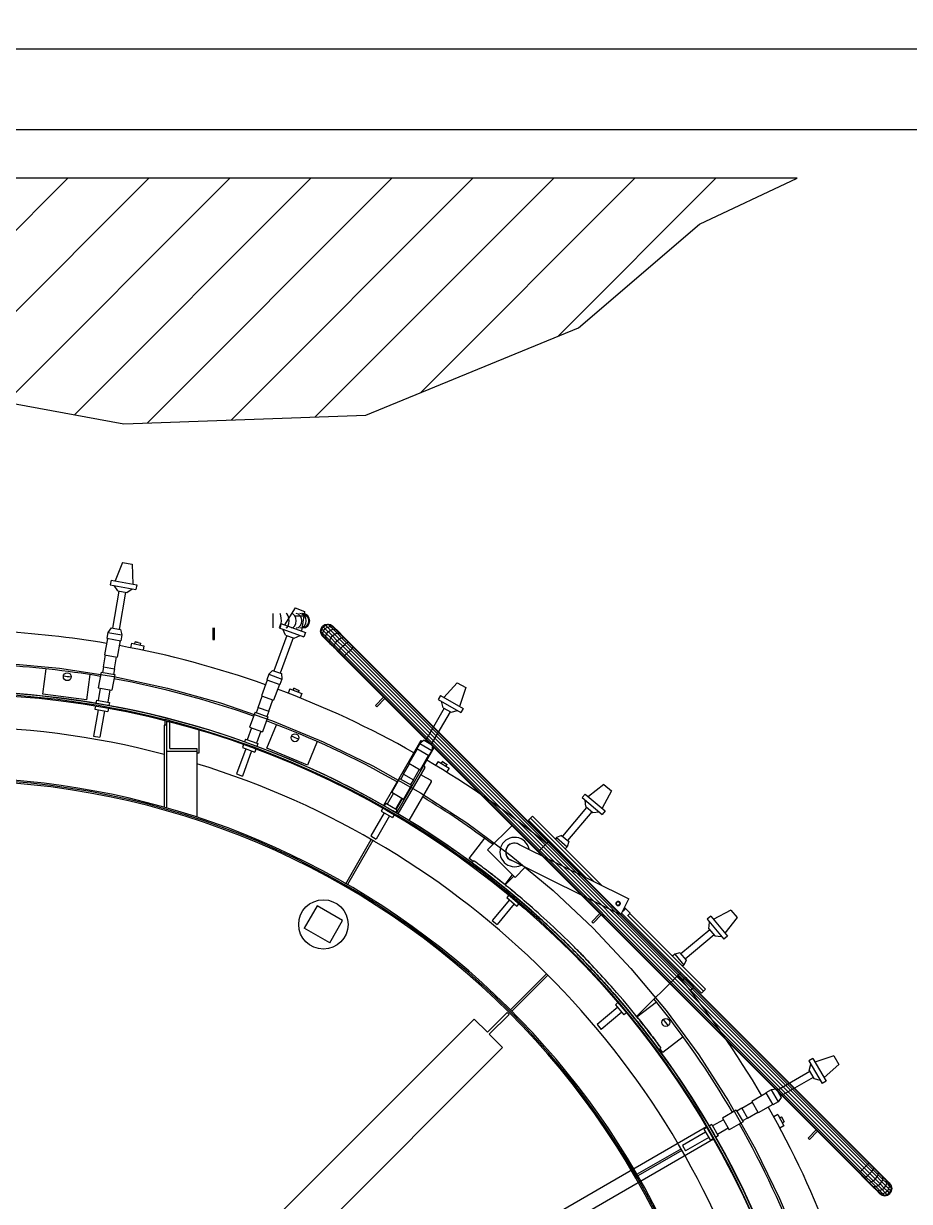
# Model space of a CAD drawing. Header units: metres. Extents: x 0 to 63075, y 0 to 44550.
# Drawn here: x 56908 to 57361, y 41837 to 42439 of the extents above; entities that cross this region are included whole.
import ezdxf

# ---------------------------------------------------------------- set-up
doc = ezdxf.new("R2010")
doc.units = ezdxf.units.M
doc.header["$LTSCALE"] = 75
for name, color, linetype in [('GSB', 7, 'Continuous'), ('ML6', 1, 'Continuous'), ('SDM', 7, 'Continuous'), ('SL1', 8, 'Continuous')]:
    doc.layers.add(name, color=color, linetype=linetype)
doc.styles.add('ROMANS', font='ROMANS.SHX')
doc.dimstyles.new('75___1-75', dxfattribs={"dimscale": 75, "dimtxt": 2.5, "dimasz": 2, "dimexe": 1.5, "dimexo": 1, "dimgap": 0.5, "dimtad": 1, "dimdec": 0, "dimzin": 12, "dimtxsty": 'ROMANS', "dimcen": 0, "dimclrd": 256, "dimclre": 256, "dimclrt": 3, "dimazin": 3, "dimtfac": 1, "dimtdec": 0, "dimtmove": 0, "dimatfit": 0, "dimfxl": 1, "dimlwd": -1, "dimlwe": -1, "dimarcsym": 0})

# ---------------------------------------------------------------- blocks, each defined once
blk = doc.blocks.new('A$C6bae614f')
at = {"layer": 'SL1'}
h = blk.add_hatch(dxfattribs=at)
h.set_pattern_fill('_USER', color=256, scale=195, angle=44.9981, style=0, pattern_type=0)
h.set_pattern_definition([(44.99813, (336090.3, -3607.21), (-137.8813, 137.89033), [])])
h.paths.add_polyline_path([(395755.8, 56898.5), (391367.9, 56898.6), (392134, 56588), (392710, 56201.6), (393463.6, 56062.6), (394287.4, 56092.5), (395011.7, 56390.1), (395423.4, 56742.3)])
for p, q in [((387952.8, 57339.8), (407722, 57339.8)), ((388233.8, 57064.3), (407422, 57064.3)), ((393458.2, 55590.6), (393433.1, 55528.1)), ((393458.2, 55590.6), (393491.3, 55584.8)), ((393491.3, 55584.8), (393493.5, 55517.5)), ((393419.5, 55530.5), (393416.8, 55514.9)), ((393419.5, 55530.5), (393507.1, 55515.1)), ((393416.8, 55514.9), (393504.3, 55499.5)), ((393446.4, 55493.5), (393424.1, 55367.3)), ((393442.5, 55494.2), (393429.6, 55512.7)), ((393442.5, 55494.2), (393473.1, 55488.8)), ((393469.2, 55489.5), (393446.9, 55363.3)), ((393473.1, 55488.8), (393491.5, 55501.7)), ((393507.1, 55515.1), (393504.3, 55499.5)), ((393972, 55368.2), (393972, 55417)), ((393996.4, 55415.1), (393994.3, 55417)), ((393998.1, 55409.8), (393996.4, 55415.1)), ((393999.3, 55401.9), (393998.1, 55409.8)), ((394046.1, 55436.1), (394010.5, 55378.9)), ((394019.5, 55415.1), (394015.4, 55417)), ((394022.9, 55409.8), (394019.5, 55415.1)), ((394025.2, 55401.9), (394022.9, 55409.8)), ((394040.2, 55415.1), (394034.4, 55417)), ((394045.1, 55409.8), (394040.2, 55415.1)), ((394045.1, 55409.8), (394063.7, 55409.8)), ((394048.4, 55401.9), (394045.1, 55409.8)), ((394046.1, 55436.1), (394077.7, 55424.6)), ((394057.5, 55415.1), (394050.2, 55417)), ((394063.7, 55409.8), (394057.5, 55415.1)), ((394070.5, 55415.1), (394062.1, 55417)), ((394063.7, 55409.8), (394089.3, 55409.8)), ((394067.8, 55401.9), (394063.7, 55409.8)), ((394077.7, 55424.6), (394068.1, 55357.9)), ((394078.6, 55415.1), (394069.5, 55417)), ((394077.7, 55409.8), (394070.5, 55415.1)), ((394081.4, 55415.1), (394072, 55417)), ((394082.4, 55401.9), (394077.7, 55409.8)), ((394086.3, 55409.8), (394078.6, 55415.1)), ((394089.3, 55409.8), (394081.4, 55415.1)), ((394091.5, 55401.9), (394086.3, 55409.8)), ((394094.6, 55401.9), (394089.3, 55409.8)), ((393419.4, 55368.1), (393409.1, 55353.1)), ((393419.4, 55368.1), (393451.6, 55362.5)), ((393765.7, 55368.2), (393765.7, 55329.1)), ((393772, 55329.1), (393772, 55368.2)), ((393997.5, 55383.6), (393992.1, 55368.8)), ((393992.1, 55368.8), (394075.7, 55338.4)), ((393994.3, 55368.2), (393996.4, 55370.1)), ((393996.4, 55370.1), (393998.1, 55375.3)), ((393997.5, 55383.6), (394081.1, 55353.2)), ((393998.1, 55375.3), (393999.3, 55383.3)), ((393999.7, 55392.6), (393999.3, 55401.9)), ((393999.3, 55383.3), (393999.7, 55392.6)), ((394015.4, 55368.2), (394019.5, 55370.1)), ((394019.5, 55370.1), (394022.9, 55375.3)), ((394022.9, 55375.3), (394025.2, 55383.3)), ((394026, 55392.6), (394025.2, 55401.9)), ((394025.2, 55383.3), (394026, 55392.6)), ((394034.4, 55368.2), (394040.2, 55370.1)), ((394040.2, 55370.1), (394045.1, 55375.3)), ((394045.1, 55375.3), (394048.4, 55383.3)), ((394049.6, 55392.6), (394048.4, 55401.9)), ((394048.4, 55383.3), (394049.6, 55392.6)), ((394050.2, 55368.2), (394057.5, 55370.1)), ((394057.5, 55370.1), (394063.7, 55375.3)), ((394062.1, 55368.2), (394070.5, 55370.1)), ((394063.7, 55375.3), (394067.8, 55383.3)), ((394069.3, 55392.6), (394067.8, 55401.9)), ((394067.8, 55383.3), (394069.3, 55392.6)), ((394069.5, 55368.2), (394078.6, 55370.1)), ((394070.5, 55370.1), (394077.7, 55375.3)), ((394072, 55368.2), (394081.4, 55370.1)), ((394077.7, 55375.3), (394082.4, 55383.3)), ((394078.6, 55370.1), (394086.3, 55375.3)), ((394081.4, 55370.1), (394089.3, 55375.3)), ((394084.1, 55392.6), (394082.4, 55401.9)), ((394082.4, 55383.3), (394084.1, 55392.6)), ((394086.3, 55375.3), (394091.5, 55383.3)), ((394089.3, 55375.3), (394094.6, 55383.3)), ((394093.3, 55392.6), (394091.5, 55401.9)), ((394091.5, 55383.3), (394093.3, 55392.6)), ((394096.4, 55392.6), (394094.6, 55401.9)), ((394094.6, 55383.3), (394096.4, 55392.6)), ((394133, 55357.2), (394134.8, 55366.6)), ((394134.8, 55366.6), (394140.1, 55374.5)), ((394137, 55364.4), (394134.8, 55366.6)), ((394137, 55364.4), (394142.3, 55372.3)), ((394140.1, 55374.5), (394148, 55379.8)), ((394142.3, 55372.3), (394140.1, 55374.5)), ((394142.3, 55372.3), (394150.2, 55377.6)), ((394142.3, 55372.3), (394173.2, 55341.4)), ((394143.4, 55358), (394148.8, 55365.8)), ((394148, 55379.8), (394157.4, 55381.6)), ((394148, 55379.8), (394156.6, 55371.2)), ((394148.8, 55365.8), (394156.6, 55371.2)), ((394150.2, 55377.6), (394159.5, 55379.6)), ((394156.6, 55371.2), (394165.6, 55373.4)), ((394156.6, 55371.2), (394166.9, 55360.9)), ((394157.4, 55381.6), (394166.7, 55379.8)), ((394159.5, 55379.6), (394157.4, 55381.6)), ((394159.5, 55379.6), (394168.7, 55377.8)), ((394159.5, 55379.6), (394165.6, 55373.4)), ((394165.6, 55373.4), (394174.4, 55372.1)), ((394165.6, 55373.4), (394175.5, 55363.5)), ((394166.7, 55379.8), (394174.6, 55374.5)), ((394166.7, 55379.8), (394174.4, 55372.1)), ((394168.7, 55377.8), (394176.4, 55372.7)), ((394174.4, 55372.1), (394181.6, 55367.5)), ((394174.4, 55372.1), (394183.6, 55362.9)), ((394176.4, 55372.7), (394174.6, 55374.5)), ((394176.4, 55372.7), (394181.6, 55367.5)), ((394181.6, 55367.5), (394190.1, 55359.1)), ((393407.4, 55332.7), (393397.5, 55276.7)), ((393409.1, 55353.1), (393405.6, 55333.1)), ((393405.6, 55333.1), (393452.6, 55324.8)), ((393409.1, 55353.1), (393456.1, 55344.8)), ((393450.8, 55325.1), (393440.9, 55269)), ((393451.6, 55362.5), (393456.1, 55344.8)), ((393456.1, 55344.8), (393452.6, 55324.8)), ((393765.7, 55329.1), (393772, 55329.1)), ((394017.6, 55342.5), (393973.8, 55222.1)), ((394039.3, 55334.6), (393995.5, 55214.2)), ((394013.8, 55343.9), (394004.3, 55364.3)), ((394013.8, 55343.9), (394043.1, 55333.2)), ((394043.1, 55333.2), (394063.5, 55342.8)), ((394081.1, 55353.2), (394075.7, 55338.4)), ((394134.8, 55347.9), (394133, 55357.2)), ((394135.1, 55355.2), (394133, 55357.2)), ((394140.1, 55340), (394134.8, 55347.9)), ((394136.8, 55346), (394134.8, 55347.9)), ((394135.1, 55355.2), (394137, 55364.4)), ((394136.8, 55346), (394135.1, 55355.2)), ((394135.1, 55355.2), (394151.1, 55339.1)), ((394141.9, 55338.2), (394136.8, 55346)), ((394136.8, 55346), (394151.7, 55331)), ((394153.7, 55347.7), (394137, 55364.4)), ((394140.1, 55340), (394166.7, 55313.4)), ((394141.2, 55349), (394143.4, 55358)), ((394142.5, 55340.2), (394141.2, 55349)), ((394147.1, 55333), (394142.5, 55340.2)), ((394151.1, 55339.1), (394153.7, 55347.7)), ((394151.1, 55339.1), (394215.9, 55274.3)), ((394151.7, 55331), (394151.1, 55339.1)), ((394151.7, 55331), (394194.9, 55287.8)), ((394155.5, 55324.6), (394151.7, 55331)), ((394153.7, 55347.7), (394159.3, 55355.3)), ((394167.5, 55334), (394153.7, 55347.7)), ((394159.3, 55355.3), (394166.9, 55360.9)), ((394163.9, 55318.8), (394164.2, 55326)), ((394164.2, 55326), (394167.5, 55334)), ((394166.9, 55360.9), (394175.5, 55363.5)), ((394166.9, 55360.9), (394234.7, 55293.1)), ((394167.5, 55334), (394173.2, 55341.4)), ((394183.9, 55317.5), (394167.5, 55334)), ((394173.2, 55341.4), (394180.7, 55347.2)), ((394173.2, 55341.4), (394189.9, 55324.7)), ((394175.5, 55363.5), (394221.8, 55317.2)), ((394175.5, 55363.5), (394183.6, 55362.9)), ((394180.7, 55347.2), (394188.6, 55350.4)), ((394183.6, 55362.9), (394210.5, 55336)), ((394183.6, 55362.9), (394190.1, 55359.1)), ((394188.6, 55350.4), (394195.8, 55350.7)), ((394189.9, 55324.7), (394197.1, 55330.7)), ((394190.1, 55359.1), (394214.7, 55334.5)), ((394195.8, 55350.7), (394201.3, 55347.9)), ((394197.1, 55330.7), (394204.3, 55334.7)), ((394204.3, 55334.7), (394210.5, 55336)), ((394210.5, 55336), (394214.7, 55334.5)), ((394210.5, 55336), (396033.3, 53513.1)), ((394229.6, 55319.5), (394214.7, 55334.5)), ((393488.7, 55316.5), (393485.4, 55301)), ((393488.7, 55316.5), (393531.7, 55307.4)), ((393500.8, 55314), (393502.2, 55320.8)), ((393502.2, 55320.8), (393521.1, 55316.7)), ((393511.6, 55318.8), (393502.2, 55320.8)), ((393511.6, 55318.8), (393521.1, 55316.7)), ((393519.6, 55310), (393521.1, 55316.7)), ((393531.7, 55307.4), (393528.5, 55292.3)), ((394166.7, 55313.4), (394163.9, 55318.8)), ((394166.7, 55313.4), (394180.2, 55300)), ((394178.6, 55304.1), (394179.9, 55310.3)), ((394180.2, 55300), (394178.6, 55304.1)), ((394179.9, 55310.3), (394183.9, 55317.5)), ((394180.2, 55300), (394195.1, 55285)), ((394183.9, 55317.5), (394189.9, 55324.7)), ((394221.5, 55279.9), (394183.9, 55317.5)), ((394189.9, 55324.7), (394208.5, 55306.1)), ((394194.9, 55287.8), (394197.4, 55292.8)), ((394195.1, 55285), (394194.9, 55287.8)), ((394194.9, 55287.8), (394212.1, 55270.6)), ((394195.1, 55285), (395966.5, 53513.5)), ((394197.4, 55292.8), (394202.2, 55299.2)), ((394202.2, 55299.2), (394208.5, 55306.1)), ((394208.5, 55306.1), (394215.4, 55312.4)), ((394208.5, 55306.1), (394228.1, 55286.5)), ((394215.4, 55312.4), (394221.8, 55317.2)), ((394221.5, 55279.9), (394228.1, 55286.5)), ((394221.8, 55317.2), (394226.8, 55319.7)), ((394221.8, 55317.2), (396032, 53506.9)), ((394226.8, 55319.7), (394229.6, 55319.5)), ((394228.1, 55286.5), (394234.7, 55293.1)), ((394228.1, 55286.5), (395983.8, 53530.7)), ((394229.6, 55319.5), (394245.3, 55303.8)), ((394234.7, 55293.1), (394240.3, 55298.7)), ((396009.7, 53518), (394234.7, 55293.1)), ((394240.3, 55298.7), (394245.3, 55303.8)), ((394245.3, 55303.8), (396064.7, 53484.2)), ((393057.3, 55248), (393243.7, 55231)), ((393393.3, 55235.8), (393400.3, 55276.2)), ((393397.5, 55276.7), (393440.9, 55269)), ((393430.9, 55229.2), (393438.1, 55269.5)), ((394210.8, 55269.3), (394212.1, 55270.6)), ((394212.1, 55270.6), (394221.5, 55279.9)), ((395985.1, 53497.6), (394212.1, 55270.6)), ((394215.9, 55274.3), (395971.6, 53518.5)), ((395996.5, 53504.8), (394221.5, 55279.9)), ((393187.1, 55142.7), (393198.4, 55228.9)), ((393243.7, 55231), (393428.8, 55202.9)), ((393347.1, 55209.3), (393335.8, 55123.1)), ((393385.6, 55217.5), (393376.2, 55164)), ((393385.6, 55217.5), (393431.9, 55209.3)), ((393393.3, 55235.8), (393390, 55216.7)), ((393393.3, 55235.8), (393430.9, 55229.2)), ((393431.9, 55209.3), (393422.4, 55155.9)), ((393430.9, 55229.2), (393427.5, 55210.1)), ((393956.5, 55210.7), (393949.5, 55191.6)), ((393969.3, 55223.7), (393956.5, 55210.7)), ((393956.5, 55210.7), (394001.4, 55194.4)), ((393969.3, 55223.7), (393999.9, 55212.6)), ((393999.9, 55212.6), (394001.4, 55194.4)), ((393428.8, 55202.9), (393611.8, 55163.6)), ((393951.3, 55190.9), (393931.8, 55137.5)), ((393949.5, 55191.6), (393994.4, 55175.3)), ((393992.6, 55175.9), (393973.2, 55122.4)), ((394001.4, 55194.4), (393994.4, 55175.3)), ((394598.2, 55181.9), (394553.2, 55131.7)), ((394598.2, 55181.9), (394627.3, 55165.1)), ((394627.3, 55165.1), (394606.3, 55101)), ((393335.8, 55123.1), (393187.1, 55142.7)), ((393382.8, 55162.9), (393375.4, 55120.8)), ((393376.2, 55164), (393422.4, 55155.9)), ((393415.8, 55157), (393408.4, 55115)), ((393611.8, 55163.6), (393792.2, 55113.3)), ((393920.6, 55097.9), (393934.5, 55136.5)), ((393931.8, 55137.5), (393973.2, 55122.4)), ((394028.5, 55160.9), (394022.6, 55146.2)), ((394028.5, 55160.9), (394069.3, 55144.5)), ((394039.9, 55156.3), (394042.5, 55162.7)), ((394042.5, 55162.7), (394060.4, 55155.5)), ((394051.5, 55159.1), (394042.5, 55162.7)), ((394051.5, 55159.1), (394060.4, 55155.5)), ((394057.8, 55149.1), (394060.4, 55155.5)), ((394069.3, 55144.5), (394063.5, 55130.1)), ((394347.8, 55132.3), (394320.1, 55104.7)), ((394324.6, 55100.2), (394352.2, 55127.8)), ((394541.3, 55138.6), (394533.4, 55124.9)), ((394533.4, 55124.9), (394610.4, 55080.5)), ((394541.3, 55138.6), (394618.3, 55094.2)), ((393376.1, 55089.7), (393360.2, 54999.8)), ((393366.6, 55102.5), (393364.7, 55091.7)), ((393364.7, 55091.7), (393408.5, 55084)), ((393370, 55121.8), (393368.2, 55111.8)), ((393370, 55121.8), (393413.8, 55114)), ((393397, 55086), (393381.2, 54996.1)), ((393410.4, 55094.7), (393408.5, 55084)), ((393413.8, 55114), (393412, 55104.1)), ((393792.2, 55113.3), (393969.1, 55052.2)), ((393920.6, 55097.9), (393914, 55079.7)), ((393920.6, 55097.9), (393956.4, 55084.9)), ((393956.4, 55084.9), (393949.8, 55066.7)), ((393956.4, 55084.9), (393970.5, 55123.4)), ((394320.1, 55104.7), (394324.6, 55100.2)), ((394553.9, 55094.6), (394489.8, 54983.7)), ((394550.4, 55096.6), (394544.6, 55118.4)), ((394550.4, 55096.6), (394577.3, 55081.1)), ((394577.3, 55081.1), (394599.1, 55087)), ((394618.3, 55094.2), (394610.4, 55080.5)), ((393603.7, 55037), (393603.7, 55057.2)), ((393603.7, 55057.2), (393718.7, 55022.2)), ((393609.7, 54755.3), (393609.7, 55049.8)), ((393609.7, 55049.8), (393619.2, 55049.8)), ((393619.2, 54957.8), (393619.2, 55049.8)), ((393909.8, 55081.3), (393891.2, 55030.2)), ((393909.8, 55081.3), (393953.9, 55065.2)), ((393953.9, 55065.2), (393935.4, 55014.2)), ((393969.1, 55052.2), (394142.1, 54980.6)), ((394573.9, 55083.1), (394509.8, 54972.1)), ((393609.7, 55037), (393600.2, 55037)), ((393600.2, 55037), (393600.2, 54758)), ((393718.7, 55022.2), (393718.7, 54942.2)), ((393897.5, 55027.9), (393882.9, 54987.8)), ((393891.2, 55030.2), (393935.4, 55014.2)), ((393929.1, 55016.5), (393914.4, 54976.3)), ((393949.9, 54958.6), (393983.1, 55038.9)), ((393360.2, 54999.8), (393381.2, 54996.1)), ((393871.1, 54971.3), (393867.3, 54961)), ((393877.8, 54989.7), (393874.3, 54980.2)), ((393877.8, 54989.7), (393919.6, 54974.5)), ((393919.6, 54974.5), (393916.1, 54965)), ((394121.7, 54981.5), (394088.4, 54901.2)), ((394142.1, 54980.6), (394310.4, 54898.6)), ((394474.7, 54985.2), (394347.1, 54764.3)), ((394470.8, 54975.4), (394460.7, 54957.8)), ((394485.7, 54986), (394470.8, 54975.4)), ((394470.8, 54975.4), (394512.2, 54951.5)), ((394474.7, 54985.2), (394479, 54982.7)), ((394479, 54982.7), (394480.1, 54982.1)), ((394485.7, 54986), (394513.9, 54969.7)), ((394513.9, 54969.7), (394512.2, 54951.5)), ((393711.3, 54948.2), (393609.7, 54948.2)), ((393619.2, 54957.8), (393711.3, 54957.8)), ((393711.3, 54957.8), (393711.3, 54724.2)), ((393718.7, 54942.2), (393711.3, 54942.2)), ((393878.3, 54957), (393847, 54871.2)), ((393898.2, 54949.8), (393867, 54864)), ((393867.3, 54961), (393909.2, 54945.8)), ((393912.9, 54956.1), (393909.2, 54945.8)), ((394088.4, 54901.2), (393949.9, 54958.6)), ((394518.7, 54959.8), (394391.1, 54738.9)), ((394462.3, 54956.9), (394433.8, 54907.6)), ((394460.7, 54957.8), (394502, 54933.9)), ((394500.4, 54934.9), (394471.9, 54885.6)), ((394512.2, 54951.5), (394502, 54933.9)), ((394517.5, 54960.5), (394513.3, 54962.9)), ((394518.7, 54959.8), (394517.5, 54960.5)), ((394310.4, 54898.6), (394473.4, 54806.6)), ((394487.8, 54893.7), (394396.6, 54735.6)), ((394415.9, 54870.6), (394436.2, 54906.2)), ((394433.8, 54907.6), (394471.9, 54885.6)), ((394448.9, 54851.6), (394469.5, 54887)), ((394485.3, 54899.2), (394484.1, 54899.9)), ((394533.1, 54913.9), (394524.7, 54900.4)), ((394533.1, 54913.9), (394570.4, 54890.6)), ((394543.6, 54907.3), (394547.2, 54913.2)), ((394547.2, 54913.2), (394563.6, 54903)), ((394555.4, 54908.2), (394547.2, 54913.2)), ((394555.4, 54908.2), (394563.6, 54903)), ((394559.9, 54897.2), (394563.6, 54903)), ((394570.4, 54890.6), (394562.2, 54877.5)), ((393847, 54871.2), (393867, 54864)), ((394402.3, 54856.1), (394375.2, 54809.1)), ((394402.3, 54856.1), (394443, 54832.6)), ((394415.9, 54870.6), (394406.2, 54853.9)), ((394415.9, 54870.6), (394448.9, 54851.6)), ((394434.7, 54712.7), (394510.6, 54844.2)), ((394448.9, 54851.6), (394439.2, 54834.8)), ((394479.1, 54866.5), (394508.1, 54849.8)), ((394381, 54805.7), (394359.7, 54768.7)), ((394375.2, 54809.1), (394415.9, 54785.6)), ((394443, 54832.6), (394415.9, 54785.6)), ((394473.4, 54806.6), (394630.6, 54705)), ((395097.8, 54835.6), (395044.8, 54794)), ((395123.5, 54814), (395091.8, 54754.6)), ((395097.8, 54835.6), (395123.5, 54814)), ((394354.9, 54771.4), (394349.9, 54762.7)), ((394354.9, 54771.4), (394393.5, 54749.2)), ((394410.1, 54788.9), (394388.7, 54751.9)), ((394412, 54787.8), (394390.7, 54750.8)), ((395034.2, 54802.9), (395024, 54790.8)), ((395024, 54790.8), (395092.1, 54733.6)), ((395035.9, 54760), (395034, 54782.4)), ((395034.2, 54802.9), (395102.3, 54745.7)), ((394349.8, 54739.2), (394304.1, 54660.1)), ((394368.1, 54728.6), (394322.5, 54649.5)), ((394345.1, 54754.5), (394339.7, 54745)), ((394339.7, 54745), (394378.2, 54722.8)), ((394383.7, 54732.2), (394378.2, 54722.8)), ((394393.5, 54749.2), (394388.4, 54740.5)), ((394847.7, 54721.1), (394854.4, 54727.8)), ((395091.1, 54491.2), (394854.4, 54727.8)), ((395039, 54757.4), (394956.6, 54659.2)), ((395056.7, 54742.5), (394974.3, 54644.4)), ((395035.9, 54760), (395059.7, 54740)), ((395059.7, 54740), (395082.2, 54742)), ((395102.3, 54745.7), (395092.1, 54733.6)), ((394630.6, 54705), (394781.4, 54594.1)), ((394786.7, 54697.2), (394701.9, 54612.4)), ((394797.3, 54686.6), (394786.7, 54697.2)), ((394880.1, 54603.9), (394797.3, 54686.6)), ((394847.7, 54721.1), (394841, 54714.4)), ((394841, 54714.4), (395037.4, 54517.9)), ((395064.2, 54504.5), (394847.7, 54721.1)), ((394218.9, 54497.8), (394305.7, 54648)), ((394311.2, 54644.9), (394224.4, 54494.6)), ((394304.1, 54660.1), (394322.5, 54649.5)), ((394639, 54583.3), (394691.9, 54652.2)), ((394911.7, 54643.6), (394876, 54608)), ((394936.5, 54654.4), (394932.5, 54649.7)), ((394953, 54662.3), (394936.5, 54654.4)), ((394936.5, 54654.4), (394973.1, 54623.7)), ((394953, 54662.3), (394978, 54641.3)), ((394701.9, 54612.4), (394712.5, 54601.8)), ((394807, 54632.5), (395182.2, 54445.9)), ((394880.1, 54603.9), (394874.9, 54598.7)), ((394973.1, 54623.7), (394966.4, 54615.8)), ((394978, 54641.3), (394973.1, 54623.7)), ((394652.3, 54573.1), (394639, 54583.3)), ((394648.3, 54569.1), (394655.1, 54575.9)), ((394712.5, 54601.8), (394795.2, 54519)), ((395155.3, 54391.9), (394780.2, 54578.5)), ((394781.4, 54594.1), (394925.2, 54474.2)), ((395015, 54567.2), (395015.3, 54567)), ((395015, 54567.2), (395015.3, 54567)), ((395015.3, 54567), (395015.3, 54567)), ((394785.9, 54528.3), (394760.2, 54494.8)), ((394791.1, 54523.1), (394761.6, 54493.6)), ((394829.9, 54553.7), (394795.2, 54519)), ((394754.9, 54486.8), (394754.9, 54486.9)), ((394754.9, 54486.9), (394754.9, 54486.9)), ((394762.3, 54480.8), (394764.7, 54478.9)), ((394774.3, 54458.7), (394767.3, 54450.3)), ((394767.3, 54450.3), (394801.4, 54421.7)), ((394925.2, 54474.2), (395061.5, 54345.9)), ((395155.3, 54391.9), (395182.2, 54445.9)), ((394121.1, 54422), (394077.5, 54346.4)), ((394207.7, 54372), (394121.1, 54422)), ((394776.2, 54442.8), (394717.5, 54372.9)), ((394792.5, 54429.2), (394733.8, 54359.2)), ((394808.4, 54430.1), (394801.4, 54421.7)), ((394811.8, 54439.7), (394814.7, 54437.2)), ((395141.4, 54434.4), (395141.2, 54434.7)), ((395143.3, 54436.3), (395141.4, 54434.4)), ((395150.3, 54425.6), (395153.2, 54428.5)), ((395150.3, 54425.6), (395151, 54424.8)), ((395162.6, 54404.4), (395161.9, 54405.1)), ((395167.4, 54408.4), (395167, 54408.9)), ((395168.3, 54416.4), (395167.8, 54416.9)), ((395187.5, 54397.1), (395168.3, 54416.4)), ((395529.6, 54407.9), (395470.2, 54376.1)), ((395529.6, 54407.9), (395551.2, 54382.1)), ((394164.1, 54296.4), (394207.7, 54372)), ((394717.5, 54372.9), (394733.8, 54359.2)), ((395084.2, 54395.9), (395056.5, 54368.2)), ((395056.5, 54368.2), (395061, 54363.7)), ((395061, 54363.7), (395088.7, 54391.4)), ((395158, 54397.3), (395430, 54125.3)), ((395178.7, 54388.3), (395187.5, 54397.1)), ((395436.7, 54132.1), (395179.6, 54389.2)), ((395443.4, 54138.8), (395186.3, 54395.9)), ((395461.4, 54386.7), (395449.2, 54376.5)), ((395449.2, 54376.5), (395506.4, 54308.4)), ((395455.6, 54344.1), (395457.6, 54366.5)), ((395461.4, 54386.7), (395518.5, 54318.6)), ((395551.2, 54382.1), (395509.6, 54329.1)), ((394164.1, 54296.4), (394077.5, 54346.4)), ((395061.5, 54345.9), (395189.8, 54209.6)), ((395458.2, 54341.1), (395360, 54258.7)), ((395473, 54323.3), (395374.8, 54241)), ((395455.6, 54344.1), (395475.6, 54320.3)), ((395475.6, 54320.3), (395498, 54318.4)), ((395518.5, 54318.6), (395506.4, 54308.4)), ((395339.3, 54257.4), (395331.4, 54250.8)), ((395356.9, 54262.3), (395339.3, 54257.4)), ((395339.3, 54257.4), (395370, 54220.8)), ((395356.9, 54262.3), (395377.9, 54237.3)), ((395189.8, 54209.6), (395309.6, 54065.8)), ((395370, 54220.8), (395365.3, 54216.9)), ((395377.9, 54237.3), (395370, 54220.8)), ((394779.6, 54068.5), (394902.3, 54191.2)), ((394906.8, 54186.7), (394784.1, 54064.1)), ((395359.2, 54196), (395209.2, 54046)), ((395376.8, 54178.3), (395364.3, 54168.5)), ((395376.8, 54178.3), (395403.9, 54143.7)), ((395384.4, 54168.6), (395385.7, 54169.6)), ((395403.9, 54143.7), (395391.7, 54134.1)), ((395396.3, 54153.4), (395399.4, 54155.8)), ((395443.4, 54138.8), (395430, 54125.3)), ((395145.7, 54092.8), (395137.3, 54085.8)), ((395137.3, 54085.8), (395165.9, 54051.7)), ((395155.3, 54096.2), (395152.8, 54099)), ((395210.4, 54044.6), (395276.5, 54095.3)), ((394700.9, 53992.1), (394768.3, 54059.4)), ((394775, 54052.7), (394707.6, 53985.3)), ((394768.3, 54059.4), (394775, 54052.7)), ((395144.8, 54076.9), (395074.8, 54018.2)), ((395158.4, 54060.6), (395088.5, 54001.9)), ((395174.3, 54058.7), (395165.9, 54051.7)), ((395196.4, 54046.7), (395196.4, 54046.7)), ((395309.6, 54065.8), (395420.6, 53915)), ((393027.4, 52408.5), (394656, 54037)), ((394656, 54037), (394700.9, 53992.1)), ((395074.8, 54018.2), (395088.5, 54001.9)), ((395202.4, 54039.2), (395202.5, 54039.2)), ((395202.5, 54039.2), (395202.4, 54039.2)), ((394707.6, 53985.3), (394752.5, 53940.4)), ((395367.8, 53976.3), (395298.8, 53923.4)), ((394752.5, 53940.4), (393123.9, 52311.9)), ((395284.7, 53932.7), (395291.5, 53939.5)), ((395298.8, 53923.4), (395288.7, 53936.7)), ((395420.6, 53915), (395522.2, 53757.8)), ((395809.7, 53902.6), (395796, 53894.7)), ((395796, 53894.7), (395840.5, 53817.7)), ((395796.7, 53861.7), (395802.5, 53883.4)), ((395809.7, 53902.6), (395854.2, 53825.6)), ((395880.7, 53911.6), (395816.6, 53890.7)), ((395897.5, 53882.5), (395847.3, 53837.6)), ((395880.7, 53911.6), (395897.5, 53882.5)), ((395798.7, 53858.2), (395687.7, 53794.2)), ((395796.7, 53861.7), (395812.2, 53834.8)), ((395810.2, 53838.2), (395699.2, 53774.1)), ((395812.2, 53834.8), (395834, 53829)), ((395854.2, 53825.6), (395840.5, 53817.7)), ((395650.5, 53784.7), (395601.2, 53756.3)), ((395667.1, 53796.5), (395649.5, 53786.4)), ((395649.5, 53786.4), (395673.4, 53745)), ((395685.3, 53798.3), (395667.1, 53796.5)), ((395667.1, 53796.5), (395691, 53755.2)), ((395685.3, 53798.3), (395701.6, 53770)), ((395701.6, 53770), (395691, 53755.2)), ((395548.2, 53727.4), (395501.1, 53700.2)), ((395522.2, 53757.8), (395614.2, 53594.7)), ((395548.2, 53727.4), (395571.6, 53686.7)), ((395567.1, 53733.2), (395550.4, 53723.5)), ((395567.1, 53733.2), (395602.6, 53753.9)), ((395567.1, 53733.2), (395586.2, 53700.2)), ((395601.2, 53756.3), (395623.2, 53718.2)), ((395672.5, 53746.6), (395623.2, 53718.2)), ((395691, 53755.2), (395673.4, 53745)), ((395504.5, 53694.4), (395467.5, 53673.1)), ((395501.1, 53700.2), (395524.6, 53659.6)), ((395571.6, 53686.7), (395524.6, 53659.6)), ((395586.2, 53700.2), (395569.4, 53690.6)), ((395586.2, 53700.2), (395621.8, 53720.6)), ((395690.3, 53712.1), (395676.3, 53704.6)), ((395690.3, 53712.1), (395710.9, 53673.3)), ((395696.1, 53701.2), (395702.2, 53704.5)), ((395702.2, 53704.5), (395711.3, 53687.4)), ((395706.8, 53696), (395702.2, 53704.5)), ((395705.1, 53684.2), (395711.3, 53687.4)), ((395706.8, 53696), (395711.3, 53687.4)), ((395446.8, 53669.7), (393723.1, 52674.5)), ((395444.2, 53652.5), (395365.1, 53606.9)), ((395447.8, 53668), (395438.4, 53662.6)), ((395438.4, 53662.6), (395460.6, 53624)), ((395464.8, 53677.8), (395456, 53672.8)), ((395464.8, 53677.8), (395487, 53639.3)), ((395521.3, 53665.4), (395484.3, 53644)), ((395710.9, 53673.3), (395697.3, 53666)), ((395820.6, 53659.4), (395793, 53631.7)), ((395797.5, 53627.2), (395825.1, 53654.9)), ((395471, 53627.8), (393747.2, 52632.7)), ((395365.1, 53606.9), (395375.7, 53588.4)), ((395454.8, 53634.1), (395375.7, 53588.4)), ((395470.1, 53629.5), (395460.6, 53624)), ((395487, 53639.3), (395478.3, 53634.2)), ((395793, 53631.7), (395797.5, 53627.2)), ((395210.2, 53508.8), (395360.4, 53595.6)), ((395363.6, 53590.1), (395213.3, 53503.3)), ((395614.2, 53594.7), (395696.1, 53426.4)), ((395971.6, 53518.5), (395977.2, 53524.1)), ((395977.2, 53524.1), (395990.4, 53537.3)), ((396003.4, 53511.1), (395983.8, 53530.7)), ((395990.4, 53537.3), (395996, 53542.9)), ((395996, 53542.9), (395999.7, 53546.6)), ((395999.7, 53546.6), (396001, 53548)), ((396009.7, 53518), (396014.4, 53524.5)), ((396014.4, 53524.5), (396016.9, 53529.4)), ((396016.9, 53529.4), (396016.8, 53532.2)), ((395966.5, 53513.5), (395967.8, 53514.8)), ((395966.5, 53513.5), (395982.3, 53497.7)), ((395967.8, 53514.8), (395971.6, 53518.5)), ((395990, 53500.1), (395971.6, 53518.5)), ((395982.3, 53497.7), (395985.1, 53497.6)), ((395982.3, 53497.7), (396010.6, 53469.4)), ((395985.1, 53497.6), (395990, 53500.1)), ((395985.1, 53497.6), (396001.4, 53481.2)), ((395990, 53500.1), (395996.5, 53504.8)), ((395990, 53500.1), (396007.6, 53482.5)), ((395996.5, 53504.8), (396003.4, 53511.1)), ((396014.8, 53486.5), (395996.5, 53504.8)), ((395997.2, 53482.8), (396001.4, 53481.2)), ((396001.4, 53481.2), (396007.6, 53482.5)), ((396001.4, 53481.2), (396028.3, 53454.3)), ((396003.4, 53511.1), (396009.7, 53518)), ((396003.4, 53511.1), (396038.6, 53475.9)), ((396007.6, 53482.5), (396014.8, 53486.5)), ((396007.6, 53482.5), (396023.3, 53466.8)), ((396009.7, 53518), (396058.1, 53469.6)), ((396014.8, 53486.5), (396022, 53492.5)), ((396031.2, 53470.1), (396014.8, 53486.5)), ((396022, 53492.5), (396028, 53499.7)), ((396028, 53499.7), (396032, 53506.9)), ((396033.3, 53513.1), (396031.7, 53517.3)), ((396032, 53506.9), (396033.3, 53513.1)), ((396032, 53506.9), (396047.7, 53491.2)), ((396033.3, 53513.1), (396047.9, 53498.4)), ((396038.6, 53475.9), (396044.4, 53483.3)), ((396044.4, 53483.3), (396047.7, 53491.2)), ((396047.9, 53498.4), (396045.1, 53503.9)), ((396047.7, 53491.2), (396047.9, 53498.4)), ((396047.7, 53491.2), (396060.8, 53478.1)), ((396047.9, 53498.4), (396069.4, 53477)), ((396060.2, 53486.2), (396056.3, 53492.7)), ((396060.8, 53478.1), (396060.2, 53486.2)), ((396064.7, 53484.2), (396071.8, 53477.2)), ((396069.4, 53477), (396064.7, 53484.2)), ((396010.6, 53469.4), (396016.1, 53466.6)), ((396010.6, 53469.4), (396030.2, 53449.7)), ((396016.1, 53466.6), (396023.3, 53466.8)), ((396021.8, 53458.2), (396028.3, 53454.3)), ((396023.3, 53466.8), (396031.2, 53470.1)), ((396023.3, 53466.8), (396046.3, 53443.8)), ((396028.3, 53454.3), (396037.5, 53445.1)), ((396028.3, 53454.3), (396036.4, 53453.7)), ((396030.2, 53449.7), (396035.5, 53444.5)), ((396030.2, 53449.7), (396037.5, 53445.1)), ((396031.2, 53470.1), (396038.6, 53475.9)), ((396044.9, 53456.4), (396031.2, 53470.1)), ((396035.5, 53444.5), (396043.2, 53439.4)), ((396035.5, 53444.5), (396037.2, 53442.7)), ((396036.4, 53453.7), (396044.9, 53456.4)), ((396037.2, 53442.7), (396045.2, 53437.5)), ((396037.5, 53445.1), (396046.3, 53443.8)), ((396037.5, 53445.1), (396043.2, 53439.4)), ((396038.6, 53475.9), (396052.6, 53461.9)), ((396044.9, 53456.4), (396052.6, 53461.9)), ((396055.3, 53446), (396044.9, 53456.4)), ((396046.3, 53443.8), (396055.3, 53446)), ((396046.3, 53443.8), (396052.4, 53437.7)), ((396052.6, 53461.9), (396058.1, 53469.6)), ((396052.6, 53461.9), (396063, 53451.5)), ((396063, 53451.5), (396055.3, 53446)), ((396063.8, 53437.5), (396055.3, 53446)), ((396058.1, 53469.6), (396060.8, 53478.1)), ((396058.1, 53469.6), (396068.5, 53459.2)), ((396060.8, 53478.1), (396070.7, 53468.2)), ((396061.7, 53439.6), (396069.5, 53444.9)), ((396063, 53451.5), (396068.5, 53459.2)), ((396063, 53451.5), (396069.5, 53444.9)), ((396063.8, 53437.5), (396071.8, 53442.7)), ((396068.5, 53459.2), (396070.7, 53468.2)), ((396068.5, 53459.2), (396074.9, 53452.8)), ((396070.7, 53468.2), (396069.4, 53477)), ((396069.4, 53477), (396075.1, 53471.3)), ((396069.5, 53444.9), (396074.9, 53452.8)), ((396069.5, 53444.9), (396071.8, 53442.7)), ((396075.1, 53471.3), (396070, 53479)), ((396070.7, 53468.2), (396076.8, 53462.1)), ((396077, 53469.3), (396071.8, 53477.2)), ((396071.8, 53442.7), (396077, 53450.7)), ((396074.9, 53452.8), (396076.8, 53462.1)), ((396074.9, 53452.8), (396077, 53450.7)), ((396076.8, 53462.1), (396075.1, 53471.3)), ((396075.1, 53471.3), (396077, 53469.3)), ((396076.8, 53462.1), (396078.9, 53460)), ((396078.9, 53460), (396077, 53469.3)), ((396077, 53450.7), (396078.9, 53460)), ((395696.1, 53426.4), (395767.8, 53253.5)), ((396043.2, 53439.4), (396052.4, 53437.7)), ((396043.2, 53439.4), (396045.2, 53437.5)), ((396045.2, 53437.5), (396054.5, 53435.6)), ((396052.4, 53437.7), (396061.7, 53439.6)), ((396052.4, 53437.7), (396054.5, 53435.6)), ((396054.5, 53435.6), (396063.8, 53437.5))]:
    blk.add_line(p, q, dxfattribs=at)
blk.add_lwpolyline([(395755.8, 56898.5), (391367.9, 56898.6), (392134, 56588), (392710, 56201.6), (393463.6, 56062.6), (394287.4, 56092.5), (395011.7, 56390.1), (395423.4, 56742.3)], close=True, dxfattribs=at)
for centre, radius in [((393270.6, 55202.3), 13.5), ((392869.1, 52153.6), 3000), ((392869.1, 52153.6), 2990.5), ((394045.9, 54994.5), 13.5), ((394142.5, 54359), 84.1), ((395145.8, 54430), 6.25), ((395308.7, 54025.5), 13.5)]:
    blk.add_circle(centre, radius, dxfattribs=at)
for centre, radius, start, end in [((392869.1, 52153.6), 3207.1, 80.3912, 87.1028), ((392869.1, 52153.6), 3207.1, 70.3912, 79.6051), ((392869.1, 52153.6), 3092.8, 80.4334, 86.9957), ((392869.1, 52153.6), 3075, 82.2466, 82.7497), ((392869.1, 52153.6), 3092.8, 70.4334, 79.5629), ((392869.1, 52153.6), 3000, 352.9702, 184.2441), ((392869.1, 52153.6), 2993.5, 75.7946, 104.1948), ((392869.1, 52153.6), 3207.1, 60.4519, 69.6051), ((392869.1, 52153.6), 2993.5, 352.9548, 75.0634), ((392869.1, 52153.6), 3092.8, 60.4687, 69.5629), ((392869.1, 52153.6), 2878.5, 75.287, 104.7092), ((392869.1, 52153.6), 3075, 67.2466, 67.7497), ((392869.1, 52153.6), 2878.5, 17.2072, 72.9874), ((392869.1, 52153.6), 3207.1, 50.6616, 59.5444), ((392869.1, 52153.6), 2705, 330.3863, 210.6755), ((392869.1, 52153.6), 2700, 0.0486, 89.9476), ((392869.1, 52153.6), 2695.2, 0.0487, 89.9475), ((392869.1, 52153.6), 3092.8, 53.228, 58.5864), ((394793.6, 54605.5), 50, 10.6498, 296.4509), ((394793.6, 54605.5), 30.5, 54.9872, 252.1134), ((394793.6, 54605.5), 30.2, 63.5503, 243.5503), ((392869.1, 52153.6), 3092.8, 52.2064, 52.2167), ((392953.6, 52258), 2865.7, 51.0552, 51.6437), ((392924.5, 52220.1), 2923, 49.8577, 50.5043), ((395146.4, 54430), 7.07, 221.4501, 243.4989), ((392869.1, 52153.6), 3207.1, 30.3912, 39.3346), ((392935, 52210.5), 2913, 40.4466, 40.6738), ((392869.1, 52153.6), 3092.8, 30.4334, 39.1246), ((393119.8, 52357.6), 2676.8, 39.1849, 39.3246), ((393179.1, 52404.3), 2601.3, 38.9383, 39.1433), ((392869.1, 52153.6), 3075, 37.2466, 37.7497), ((393258.8, 52440), 2516.4, 36.3831, 36.6325), ((392869.1, 52153.6), 3207.1, 20.3912, 29.6051), ((392869.1, 52153.6), 3092.8, 20.4334, 29.5629)]:
    blk.add_arc(centre, radius, start, end, dxfattribs=at)
for centre, major_axis, ratio, start_param, end_param in [((394483.5, 54896.2), (4.33, -2.5), 0.707107, 0, 1.570796), ((394481.2, 54870.2), (-5.2, 3), 0.707107, 0, 1.570796), ((394506.3, 54846.7), (4.33, -2.5), 0.707107, 0, 1.570796), ((395141.5, 54425.6), (4.42, -4.42), 0.302029, 2.276963, 2.334974), ((395141.5, 54425.6), (4.42, -4.42), 0.302029, 0.676906, 0.864629), ((395163.9, 54412), (4.42, 4.42), 0.704416, 3.870248, 4.712389), ((395167.1, 54408.8), (-4.42, -4.42), 0.086824, 0, 1.570796), ((395163.9, 54412), (4.42, 4.42), 0.704416, 4.712389, 6.283185), ((395167.1, 54408.8), (-4.42, -4.42), 0.086824, 1.570796, 3.141593), ((395167.1, 54408.8), (4.42, 4.42), 0.086824, 4.712389, 6.283185)]:
    blk.add_ellipse(centre, major_axis=major_axis, ratio=ratio, start_param=start_param, end_param=end_param, dxfattribs=at)
for points, knots in [([(394648.3, 54569.1), (394648.2, 54569.1), (394648.2, 54569.2), (394648.2, 54569.2), (394648.1, 54569.2), (394653.2, 54565.5), (394663.8, 54557.6), (394672.5, 54551.1), (394685, 54541.7), (394700.4, 54529.9), (394712.7, 54520.4), (394726.8, 54509.3), (394741.8, 54497.3), (394745.6, 54494.3), (394749.4, 54491.3), (394753.3, 54488.1), (394776.9, 54469.1), (394804.6, 54446.1), (394834.6, 54420.2), (394859.5, 54398.5), (394886, 54374.8), (394912.5, 54350.2), (394933.7, 54330.4), (394954.9, 54310.1), (394975.2, 54290.1), (394980.3, 54285.1), (394985.3, 54280.1), (394990.3, 54275.1), (395020.6, 54244.9), (395051.4, 54212.7), (395080.5, 54181), (395104.7, 54154.5), (395127.7, 54128.4), (395148.5, 54104.2), (395165.1, 54084.7), (395180.3, 54066.5), (395193.7, 54050), (395197, 54045.9), (395200.3, 54041.9), (395203.5, 54038), (395222.5, 54014.4), (395239.3, 53992.8), (395252.3, 53975.8), (395263.1, 53961.7), (395271.4, 53950.6), (395276.7, 53943.4), (395281.1, 53937.6), (395283.6, 53934.2), (395284.4, 53933.1), (395284.6, 53932.8), (395284.7, 53932.7), (395284.7, 53932.7)], [-1368.181007, -1368.181007, -1368.181007, -1368.181007, -1358.276397, -1358.276397, -1358.276397, -1230.936874, -1230.936874, -1230.936874, -1124.820606, -1124.820606, -1124.820606, -1039.927591, -1039.927591, -1039.927591, -1018.704337, -1018.704337, -1018.704337, -891.367035, -891.367035, -891.367035, -785.252617, -785.252617, -785.252617, -700.361082, -700.361082, -700.361082, -679.138198, -679.138198, -679.138198, -551.800896, -551.800896, -551.800896, -445.686478, -445.686478, -445.686478, -360.794943, -360.794943, -360.794943, -339.57206, -339.57206, -339.57206, -212.232537, -212.232537, -212.232537, -106.116269, -106.116269, -106.116269, -21.223254, -21.223254, -21.223254, 0, 0, 0, 0]), ([(395284.7, 53932.7), (395285, 53932.1), (395278, 53941.8), (395264, 53960.4), (395257, 53969.7), (395248.3, 53981.2), (395238.1, 53994.3), (395227.8, 54007.5), (395216.1, 54022.3), (395203.6, 54037.9), (395181.6, 54065.1), (395153.9, 54098.4), (395122.5, 54134.1), (395104.6, 54154.5), (395085.5, 54175.7), (395065.8, 54196.9), (395046, 54218.1), (395025.7, 54239.3), (395005.7, 54259.6), (395000.7, 54264.7), (394995.7, 54269.7), (394990.7, 54274.7), (394960.5, 54305), (394928.3, 54335.8), (394896.6, 54364.9), (394870.1, 54389.1), (394844.1, 54412.1), (394819.8, 54432.9), (394800.4, 54449.5), (394782.1, 54464.7), (394765.7, 54478.1), (394761.5, 54481.5), (394757.6, 54484.7), (394753.6, 54487.9), (394730, 54507), (394708.5, 54523.7), (394691.5, 54536.7), (394677.3, 54547.5), (394666.3, 54555.8), (394659, 54561.2), (394653.2, 54565.5), (394649.8, 54568), (394648.7, 54568.8), (394648.4, 54569), (394648.2, 54569.2), (394648.2, 54569.2), (394648.2, 54569.2), (394648.2, 54569.1), (394648.3, 54569.1)], [0, 0, 0, 0, 169.78603, 169.78603, 169.78603, 254.679045, 254.679045, 254.679045, 339.57206, 339.57206, 339.57206, 488.132245, 488.132245, 488.132245, 573.02378, 573.02378, 573.02378, 657.915315, 657.915315, 657.915315, 679.138198, 679.138198, 679.138198, 806.4755, 806.4755, 806.4755, 912.589919, 912.589919, 912.589919, 997.481453, 997.481453, 997.481453, 1018.704337, 1018.704337, 1018.704337, 1146.043859, 1146.043859, 1146.043859, 1252.160128, 1252.160128, 1252.160128, 1337.053143, 1337.053143, 1337.053143, 1358.276397, 1358.276397, 1358.276397, 1368.632765, 1368.632765, 1368.632765, 1368.632765]), ([(395291.5, 53939.5), (395291.8, 53938.9), (395284.8, 53948.6), (395270.8, 53967.2), (395263.8, 53976.5), (395255.1, 53987.9), (395244.8, 54001.1), (395234.6, 54014.2), (395222.9, 54029.1), (395210.3, 54044.6), (395188.4, 54071.9), (395160.6, 54105.1), (395129.3, 54140.8), (395111.3, 54161.2), (395092.2, 54182.4), (395072.5, 54203.6), (395052.8, 54224.8), (395032.4, 54246), (395012.4, 54266.3), (395007.4, 54271.4), (395002.5, 54276.4), (394997.4, 54281.4), (394967.2, 54311.7), (394935, 54342.5), (394903.3, 54371.6), (394876.9, 54395.8), (394850.8, 54418.8), (394826.5, 54439.6), (394807.1, 54456.2), (394788.9, 54471.4), (394772.4, 54484.8), (394768.3, 54488.2), (394764.3, 54491.5), (394760.4, 54494.6), (394736.7, 54513.7), (394715.2, 54530.5), (394698.2, 54543.5), (394684.1, 54554.3), (394673.1, 54562.6), (394665.8, 54568), (394660, 54572.3), (394656.6, 54574.8), (394655.4, 54575.6), (394655.1, 54575.8), (394655, 54576), (394655, 54576), (394654.9, 54576), (394657.3, 54574.2), (394662.3, 54570.6)], [-2716.5247, -2716.5247, -2716.5247, -2716.5247, -2546.740445, -2546.740445, -2546.740445, -2461.848318, -2461.848318, -2461.848318, -2376.95619, -2376.95619, -2376.95619, -2228.397524, -2228.397524, -2228.397524, -2143.506858, -2143.506858, -2143.506858, -2058.616192, -2058.616192, -2058.616192, -2037.393525, -2037.393525, -2037.393525, -1910.057526, -1910.057526, -1910.057526, -1803.944193, -1803.944193, -1803.944193, -1719.053527, -1719.053527, -1719.053527, -1697.83086, -1697.83086, -1697.83086, -1570.492669, -1570.492669, -1570.492669, -1464.37751, -1464.37751, -1464.37751, -1379.485382, -1379.485382, -1379.485382, -1358.26235, -1358.26235, -1358.26235, -1270.538436, -1270.538436, -1270.538436, -1270.538436]), ([(394655.4, 54563.8), (394657.7, 54562.2), (394660.5, 54560.1), (394663.8, 54557.6), (394672.5, 54551.1), (394685, 54541.7), (394700.4, 54529.9), (394706.2, 54525.4), (394712.5, 54520.5), (394719, 54515.4)], [1445.530462, 1445.530462, 1445.530462, 1445.530462, 1485.615919, 1485.615919, 1485.615919, 1591.732188, 1591.732188, 1591.732188, 1631.96575, 1631.96575, 1631.96575, 1631.96575]), ([(394718.9, 54515.5), (394708.9, 54523.3), (394699.6, 54530.4), (394691.5, 54536.7), (394677.3, 54547.5), (394666.3, 54555.8), (394659, 54561.2), (394657.7, 54562.1), (394656.6, 54563), (394655.5, 54563.8)], [-1631.847358, -1631.847358, -1631.847358, -1631.847358, -1570.508934, -1570.508934, -1570.508934, -1464.392665, -1464.392665, -1464.392665, -1445.530105, -1445.530105, -1445.530105, -1445.530105]), ([(394761.6, 54493.6), (394737.5, 54513.1), (394715.5, 54530.2), (394698.2, 54543.5), (394684.1, 54554.3), (394673.1, 54562.6), (394665.8, 54568), (394664.5, 54568.9), (394663.4, 54569.7), (394662.4, 54570.5)], [1016.439094, 1016.439094, 1016.439094, 1016.439094, 1146.032031, 1146.032031, 1146.032031, 1252.147191, 1252.147191, 1252.147191, 1270.538327, 1270.538327, 1270.538327, 1270.538327]), ([(394754.9, 54486.9), (394754.5, 54487.1), (394761, 54481.9), (394773.6, 54471.6), (394779.9, 54466.4), (394787.7, 54460), (394796.6, 54452.5), (394805.6, 54445), (394815.7, 54436.4), (394826.3, 54427.3), (394842.3, 54413.5), (394861.3, 54396.8), (394882, 54378.1), (394895.7, 54365.7), (394910.2, 54352.4), (394924.9, 54338.5), (394939.6, 54324.7), (394954.5, 54310.4), (394969, 54296.2), (394976.3, 54289), (394983.5, 54281.9), (394990.5, 54274.9), (395018.7, 54246.7), (395048, 54216.2), (395074.4, 54187.5), (395087.7, 54173.1), (395100.2, 54159.2), (395111.7, 54146.3), (395123.2, 54133.4), (395133.6, 54121.4), (395142.9, 54110.7), (395156.7, 54094.6), (395168.9, 54080), (395178.5, 54068.5), (395184.9, 54060.8), (395190.1, 54054.5), (395193.9, 54049.7), (395197.8, 54045), (395200.3, 54041.9), (395201.5, 54040.4), (395202.1, 54039.6), (395202.4, 54039.2), (395202.5, 54039.2)], [0, 0, 0, 0, 119.316927, 119.316927, 119.316927, 178.975391, 178.975391, 178.975391, 238.633855, 238.633855, 238.633855, 328.121173, 328.121173, 328.121173, 387.779385, 387.779385, 387.779385, 447.437597, 447.437597, 447.437597, 477.266703, 477.266703, 477.266703, 596.583126, 596.583126, 596.583126, 656.241338, 656.241338, 656.241338, 715.89955, 715.89955, 715.89955, 805.387246, 805.387246, 805.387246, 865.04571, 865.04571, 865.04571, 924.704173, 924.704173, 924.704173, 954.51524, 954.51524, 954.51524, 954.51524]), ([(394931.8, 54332.1), (394922.1, 54341.2), (394912.5, 54350.2), (394903.1, 54358.8), (394888.7, 54372.1), (394874.8, 54384.6), (394861.9, 54396.1), (394849, 54407.6), (394837, 54418), (394826.3, 54427.3), (394810.3, 54441.1), (394795.7, 54453.3), (394784.1, 54462.9), (394776.4, 54469.3), (394770.1, 54474.5), (394765.4, 54478.3), (394760.6, 54482.2), (394757.5, 54484.7), (394756, 54485.9), (394755.2, 54486.6), (394754.9, 54486.9), (394754.8, 54486.9)], [-1351.588477, -1351.588477, -1351.588477, -1351.588477, -1312.483684, -1312.483684, -1312.483684, -1252.825472, -1252.825472, -1252.825472, -1193.16726, -1193.16726, -1193.16726, -1103.679564, -1103.679564, -1103.679564, -1044.021101, -1044.021101, -1044.021101, -984.362637, -984.362637, -984.362637, -954.55157, -954.55157, -954.55157, -954.55157]), ([(394824.6, 54428.7), (394811.8, 54439.7), (394800.1, 54449.6), (394790.6, 54457.5), (394783.1, 54463.7), (394777, 54468.8), (394772.5, 54472.5), (394768.8, 54475.5), (394766.1, 54477.7), (394764.5, 54479.1)], [1632.88867, 1632.88867, 1632.88867, 1632.88867, 1706.874983, 1706.874983, 1706.874983, 1764.735269, 1764.735269, 1764.735269, 1810.969949, 1810.969949, 1810.969949, 1810.969949]), ([(395143.2, 54423.7), (395142, 54424.3), (395140.9, 54425.3), (395140.3, 54426.5), (395140, 54426.9), (395139.9, 54427.3), (395139.7, 54427.8), (395139.3, 54429), (395139.2, 54430.5), (395139.6, 54431.8), (395139.7, 54432.3), (395139.9, 54432.7), (395140.1, 54433.1), (395140.6, 54434.3), (395141.7, 54435.4), (395142.9, 54436.1), (395143.3, 54436.3), (395143.7, 54436.5), (395144.1, 54436.6), (395145.4, 54437.1), (395146.9, 54437.1), (395148.2, 54436.7), (395148.6, 54436.6), (395149.1, 54436.5), (395149.5, 54436.3), (395150.7, 54435.7), (395151.8, 54434.6), (395152.4, 54433.5), (395152.7, 54433.1), (395152.8, 54432.6), (395153, 54432.2), (395153.4, 54431), (395153.5, 54429.5), (395153.1, 54428.1), (395153, 54427.7), (395152.8, 54427.3), (395152.6, 54426.9), (395152.1, 54425.7), (395151, 54424.6), (395149.8, 54423.9), (395149.4, 54423.7), (395149, 54423.5), (395148.6, 54423.3), (395147.3, 54422.9), (395145.8, 54422.9), (395144.5, 54423.2), (395144.1, 54423.4), (395143.6, 54423.5), (395143.2, 54423.7)], [0, 0, 0, 0, 3.971049, 3.971049, 3.971049, 5.294732, 5.294732, 5.294732, 9.265371, 9.265371, 9.265371, 10.588918, 10.588918, 10.588918, 14.559558, 14.559558, 14.559558, 15.883104, 15.883104, 15.883104, 19.854153, 19.854153, 19.854153, 21.177836, 21.177836, 21.177836, 25.148885, 25.148885, 25.148885, 26.472567, 26.472567, 26.472567, 30.443207, 30.443207, 30.443207, 31.766754, 31.766754, 31.766754, 35.737394, 35.737394, 35.737394, 37.06094, 37.06094, 37.06094, 41.031989, 41.031989, 41.031989, 42.355672, 42.355672, 42.355672, 42.355672]), ([(395143.2, 54423.7), (395144.4, 54423.1), (395145.9, 54422.9), (395147.3, 54423.1), (395147.7, 54423.1), (395148.2, 54423.2), (395148.6, 54423.3), (395149.8, 54423.7), (395151.1, 54424.6), (395151.9, 54425.7), (395152.2, 54426.1), (395152.4, 54426.5), (395152.6, 54426.9), (395153.3, 54428.1), (395153.5, 54429.5), (395153.3, 54430.9), (395153.2, 54431.4), (395153.1, 54431.8), (395153, 54432.2), (395152.6, 54433.5), (395151.7, 54434.7), (395150.6, 54435.5), (395150.3, 54435.8), (395149.9, 54436.1), (395149.5, 54436.3), (395148.3, 54436.9), (395146.8, 54437.1), (395145.4, 54436.9), (395145, 54436.9), (395144.5, 54436.8), (395144.1, 54436.6), (395142.9, 54436.2), (395141.6, 54435.4), (395140.8, 54434.3), (395140.5, 54433.9), (395140.3, 54433.5), (395140.1, 54433.1), (395139.5, 54431.9), (395139.2, 54430.4), (395139.4, 54429.1), (395139.5, 54428.6), (395139.6, 54428.2), (395139.7, 54427.8), (395140.1, 54426.5), (395141, 54425.3), (395142.1, 54424.4), (395142.4, 54424.2), (395142.8, 54423.9), (395143.2, 54423.7)], [-42.355672, -42.355672, -42.355672, -42.355672, -38.384623, -38.384623, -38.384623, -37.06094, -37.06094, -37.06094, -33.0903, -33.0903, -33.0903, -31.766754, -31.766754, -31.766754, -27.796114, -27.796114, -27.796114, -26.472567, -26.472567, -26.472567, -22.501519, -22.501519, -22.501519, -21.177836, -21.177836, -21.177836, -17.206787, -17.206787, -17.206787, -15.883104, -15.883104, -15.883104, -11.912465, -11.912465, -11.912465, -10.588918, -10.588918, -10.588918, -6.618278, -6.618278, -6.618278, -5.294732, -5.294732, -5.294732, -1.323683, -1.323683, -1.323683, 0, 0, 0, 0]), ([(395139.4, 54430.5), (395139.3, 54430), (395139.4, 54429.5), (395139.4, 54429.1), (395139.5, 54428.6), (395139.6, 54428.2), (395139.7, 54427.8)], [34.469326, 34.469326, 34.469326, 34.469326, 35.7971, 35.7971, 35.7971, 37.121082, 37.121082, 37.121082, 37.121082]), ([(395141.8, 54435.3), (395141.4, 54435), (395141.1, 54434.6), (395140.8, 54434.3), (395140.5, 54433.9), (395140.3, 54433.5), (395140.1, 54433.1)], [29.170011, 29.170011, 29.170011, 29.170011, 30.494319, 30.494319, 30.494319, 31.817698, 31.817698, 31.817698, 31.817698]), ([(395146.8, 54437), (395146.4, 54437), (395145.9, 54437), (395145.4, 54436.9), (395145, 54436.9), (395144.5, 54436.8), (395144.1, 54436.6)], [23.86288, 23.86288, 23.86288, 23.86288, 25.191261, 25.191261, 25.191261, 26.514032, 26.514032, 26.514032, 26.514032]), ([(395145.8, 54423), (395146.3, 54423), (395146.8, 54423), (395147.3, 54423.1), (395147.7, 54423.1), (395148.2, 54423.2), (395148.6, 54423.3)], [2.614808, 2.614808, 2.614808, 2.614808, 3.977918, 3.977918, 3.977918, 5.300689, 5.300689, 5.300689, 5.300689]), ([(395151.6, 54434.6), (395151.3, 54434.9), (395151, 54435.3), (395150.6, 54435.5), (395150.3, 54435.8), (395149.9, 54436.1), (395149.5, 54436.3)], [18.562265, 18.562265, 18.562265, 18.562265, 19.88737, 19.88737, 19.88737, 21.211575, 21.211575, 21.211575, 21.211575]), ([(395150.9, 54424.7), (395151.3, 54425), (395151.6, 54425.4), (395151.9, 54425.7), (395152.2, 54426.1), (395152.4, 54426.5), (395152.6, 54426.9)], [7.956668, 7.956668, 7.956668, 7.956668, 9.280976, 9.280976, 9.280976, 10.604355, 10.604355, 10.604355, 10.604355]), ([(395153.3, 54429.5), (395153.4, 54430), (395153.4, 54430.4), (395153.3, 54430.9), (395153.2, 54431.4), (395153.1, 54431.8), (395153, 54432.2)], [13.255983, 13.255983, 13.255983, 13.255983, 14.583757, 14.583757, 14.583757, 15.907739, 15.907739, 15.907739, 15.907739]), ([(395163.4, 54086.5), (395157.1, 54094), (395150.2, 54102.2), (395142.9, 54110.7), (395129.1, 54126.7), (395112.4, 54145.7), (395093.7, 54166.4), (395081.3, 54180.1), (395068, 54194.6), (395054.1, 54209.3), (395040.3, 54224), (395026, 54238.9), (395011.8, 54253.4), (395004.6, 54260.7), (394997.5, 54267.9), (394990.5, 54274.9), (394987.5, 54277.9), (394984.4, 54281), (394981.4, 54284)], [-1718.114287, -1718.114287, -1718.114287, -1718.114287, -1670.432955, -1670.432955, -1670.432955, -1580.945637, -1580.945637, -1580.945637, -1521.287426, -1521.287426, -1521.287426, -1461.629214, -1461.629214, -1461.629214, -1431.800108, -1431.800108, -1431.800108, -1419.040974, -1419.040974, -1419.040974, -1419.040974]), ([(395202.4, 54039.2), (395202.7, 54038.9), (395197.5, 54045.4), (395187.2, 54058), (395186.3, 54059), (395185.5, 54060.1), (395184.5, 54061.2)], [-1909.06681, -1909.06681, -1909.06681, -1909.06681, -1789.749883, -1789.749883, -1789.749883, -1780.011738, -1780.011738, -1780.011738, -1780.011738]), ([(395209.2, 54046), (395228.7, 54021.9), (395245.8, 53999.9), (395259.1, 53982.6), (395269.9, 53968.4), (395278.1, 53957.4), (395283.5, 53950.2), (395284.1, 53949.5), (395284.5, 53948.8), (395285, 53948.2)], [-341.823256, -341.823256, -341.823256, -341.823256, -212.230319, -212.230319, -212.230319, -106.115159, -106.115159, -106.115159, -95.915286, -95.915286, -95.915286, -95.915286])]:
    blk.add_open_spline(points, degree=3, knots=knots, dxfattribs=at)
for points in [[(395006.3, 54272.5), (395022.5, 54256.2), (395038.9, 54239.2), (395054.8, 54222.4)], [(395284.7, 53932.7), (395284.9, 53932.4), (395282.7, 53935.4), (395278.2, 53941.4)], [(395291.5, 53939.5), (395291.7, 53939.2), (395289.5, 53942.1), (395285.1, 53948.1)]]:
    blk.add_open_spline(points, degree=3, dxfattribs=at)
blk = doc.blocks.new('zw$15D4')
at = {"layer": 'ML6', "xscale": 0.2502808837766805, "yscale": 0.2502808837766805, "zscale": 0.2502808837766805}
blk.add_blockref('A$C6bae614f', (-85544.7, -3177.3), dxfattribs=at)

msp = doc.modelspace()

# ---------------------------------------------------------------- block references
at = {"layer": 'GSB', "xscale": 0.6000000000000068, "yscale": 0.6000000000000068, "zscale": 0.6000000000000068}
msp.add_blockref('zw$15D4', (49200, 35721.63), dxfattribs=at)

# ---------------------------------------------------------------- leaders
at = {"layer": 'SDM'}
msp.add_leader([(52766.71, 37891.88), (59453.13, 42438.72), (62243.43, 42438.72)], dimstyle='75___1-75', override={"dimtad": 0}, dxfattribs=at)

doc.saveas('drawing.dxf')
